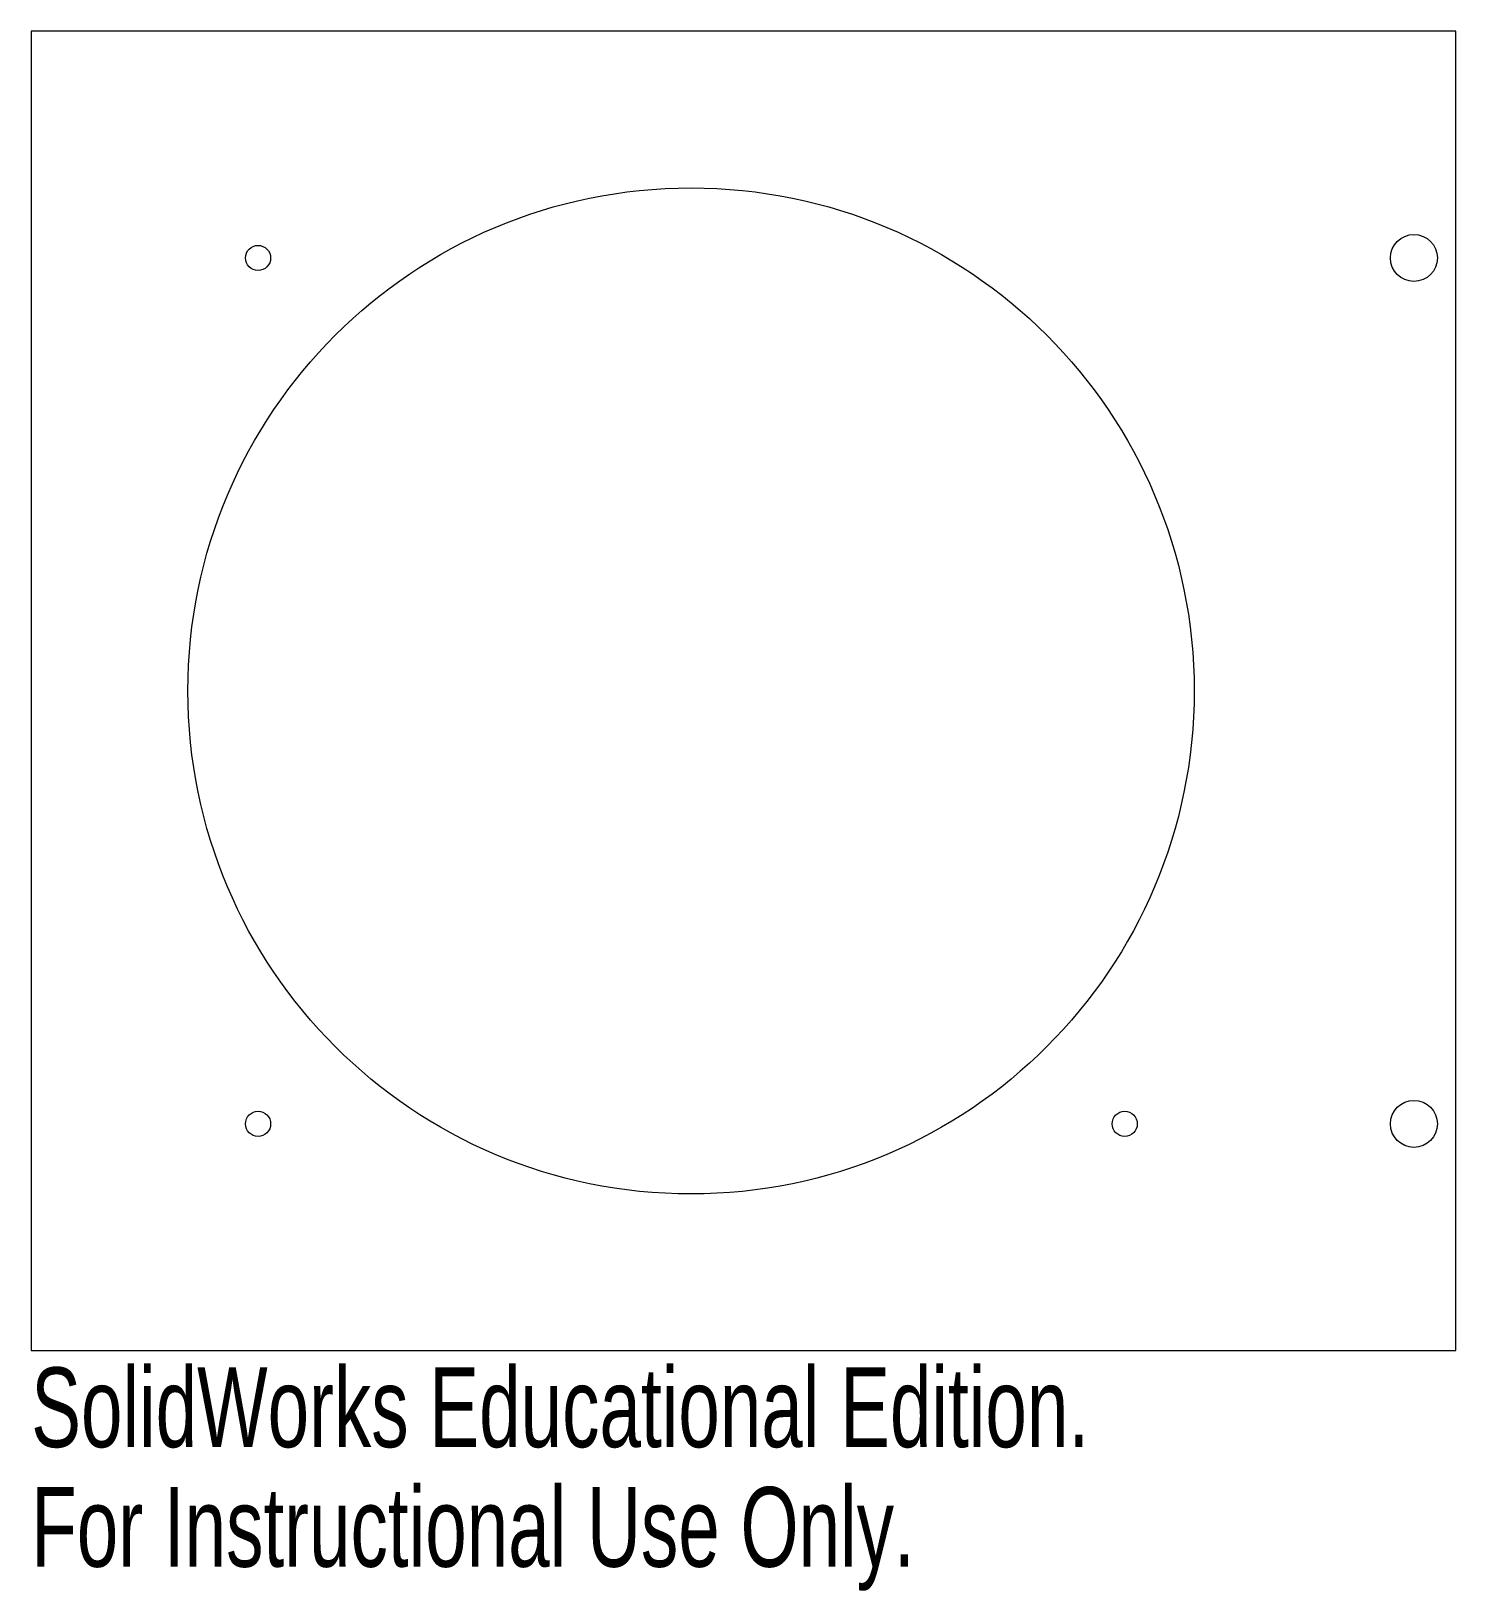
# Model space of a CAD drawing. Header units: inches. Extents: x 0 to 3.4, y -0.57 to 3.15.
import ezdxf

# ---------------------------------------------------------------- set-up
doc = ezdxf.new("R2010")
doc.units = ezdxf.units.IN
doc.header["$MEASUREMENT"] = 0
doc.styles.add('SLDTEXTSTYLE0', font='TXT', dxfattribs={"width": 0.7})

msp = doc.modelspace()

# ---------------------------------------------------------------- linework, layer by layer
at = {"color": 7, "linetype": 'Continuous', "lineweight": 15}
for p, q in [((3.4, 3.1496), (0, 3.1496)), ((0, 3.1496), (0, 0)), ((3.4, 0), (3.4, 3.1496)), ((0, 0), (3.4, 0))]:
    msp.add_line(p, q, dxfattribs=at)
for centre, radius in [((1.5748, 1.5748), 1.2008), ((3.3, 2.6083), 0.056), ((0.5415, 2.6083), 0.03), ((3.3, 0.5413), 0.056), ((0.5415, 0.5413), 0.03), ((2.6099, 0.5413), 0.03)]:
    msp.add_circle(centre, radius, dxfattribs=at)

# ---------------------------------------------------------------- texts
at = {"color": 7, "linetype": 'Continuous', "char_height": 0.1903, "attachment_point": 1, "style": 'SLDTEXTSTYLE0'}
for s, insert in [('SolidWorks Educational Edition.', (0, -0.0401)), ('For Instructional Use Only.', (0, -0.3256))]:
    msp.add_mtext(s, dxfattribs=dict(at, insert=insert))

doc.saveas('drawing.dxf')
